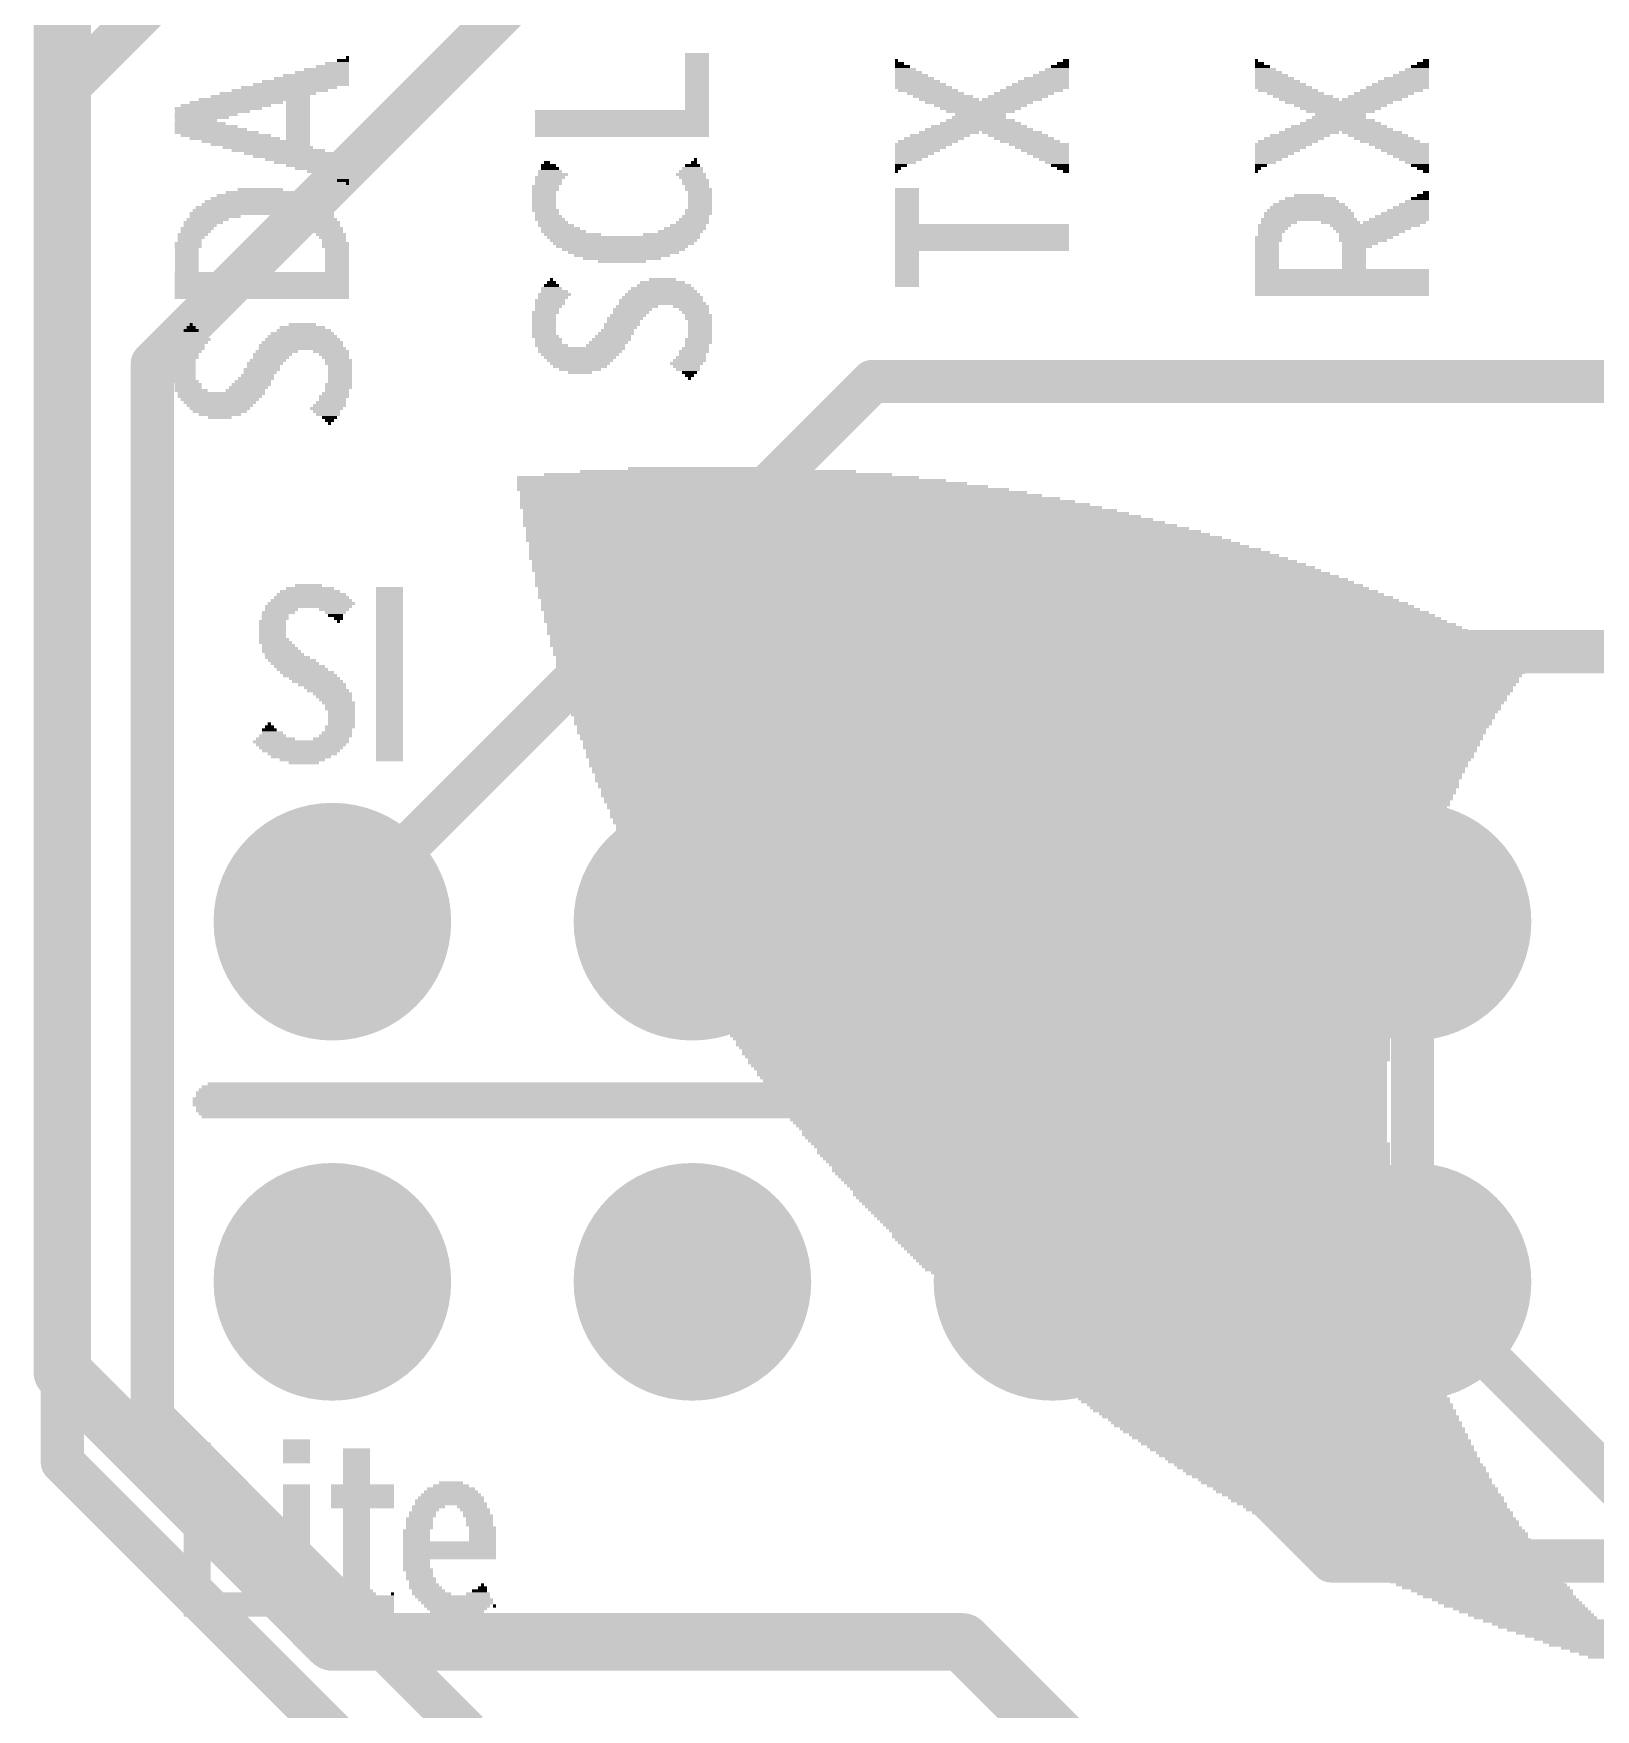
# Model space of a CAD drawing. Extents: x -7.8 to 70, y -5.3 to 37.7.
# Drawn here: x 0.43 to 11.45, y 8.41 to 20.23 of the extents above; entities that cross this region are included whole.
import ezdxf

# ---------------------------------------------------------------- set-up
doc = ezdxf.new("R2010")
doc.units = 0
for name, color, linetype in [('1', 12, 'CONTINUOUS'), ('16', 132, 'CONTINUOUS'), ('17', 110, 'CONTINUOUS'), ('21', 40, 'CONTINUOUS')]:
    doc.layers.add(name, color=color, linetype=linetype)

# ---------------------------------------------------------------- blocks, each defined once
blk = doc.blocks.new('ROUNDP')
at = {"const_width": 0.5}
blk.add_lwpolyline([(0, -0.25, 1), (0, 0.25, 1), (0, -0.25)], format="xyb", dxfattribs=at)
blk = doc.blocks.new('RECT')
blk.add_solid([(-0.5, -0.5), (0.5, -0.5), (-0.5, 0.5), (0.5, 0.5)])

msp = doc.modelspace()

# ---------------------------------------------------------------- linework, layer by layer
at = {"layer": '1', "const_width": 0.3048}
for points in [[(0.635, 19.812), (2.032, 21.209)], [(1.27, 17.907), (4.572, 21.209)], [(0.635, 10.16), (0.635, 19.812)], [(1.27, 10.4775), (1.27, 17.907)], [(2.54, 13.97), (6.35, 17.78)], [(6.35, 17.78), (19.05, 17.78)], [(7.62, 11.43), (7.62, 13.97)], [(7.62, 11.43), (9.5885, 9.4615)], [(3.4925, 8.255), (1.27, 10.4775)], [(3.175, 7.62), (0.635, 10.16)], [(9.5885, 9.4615), (39.9415, 9.4615)]]:
    msp.add_lwpolyline(points, dxfattribs=at)
at = {"layer": '1', "const_width": 0.1524}
for points in [[(0.7112, 19.812, 1), (0.5588, 19.812)], [(0.5811, 19.8659, 1), (0.6889, 19.7581)], [(1.3462, 17.907, 1), (1.1938, 17.907)], [(1.2161, 17.9609, 1), (1.3239, 17.8531)], [(6.35, 17.8562, 1), (6.35, 17.7038)], [(6.4039, 17.7261, 1), (6.2961, 17.8339)], [(2.4861, 14.0239, 1), (2.5939, 13.9161)], [(7.6962, 13.97, 1), (7.5438, 13.97)], [(7.6739, 11.4839, 1), (7.5661, 11.3761)], [(7.5438, 11.43, 1), (7.6962, 11.43)], [(1.3239, 10.5314, 1), (1.2161, 10.4236)], [(1.1938, 10.4775, 1), (1.3462, 10.4775)], [(0.6889, 10.2139, 1), (0.5811, 10.1061)], [(0.5588, 10.16, 1), (0.7112, 10.16)], [(9.5885, 9.5377, 1), (9.5885, 9.3853)], [(9.5346, 9.4076, 1), (9.6424, 9.5154)]]:
    msp.add_lwpolyline(points, format="xyb", dxfattribs=at)
at = {"layer": '16'}
for points, const_width in [([(0.635, 21.59), (0.635, 10.795)], 0.4064), ([(5.08, 13.97), (6.985, 15.875)], 0.3048), ([(6.985, 15.875), (22.86, 15.875)], 0.3048), ([(10.16, 13.97), (10.16, 11.43)], 0.3048), ([(10.16, 11.43), (13.0175, 8.5725)], 0.3048), ([(0.635, 10.795), (2.54, 8.89)], 0.4064), ([(2.54, 8.89), (6.985, 8.89)], 0.4064), ([(6.985, 8.89), (8.255, 7.62)], 0.4064)]:
    msp.add_lwpolyline(points, dxfattribs=dict(at, const_width=const_width))
for points, const_width in [([(6.985, 15.9512, 1), (6.985, 15.7988)], 0.1524), ([(7.0389, 15.8211, 1), (6.9311, 15.9289)], 0.1524), ([(5.0261, 14.0239, 1), (5.1339, 13.9161)], 0.1524), ([(10.2362, 13.97, 1), (10.0838, 13.97)], 0.1524), ([(10.2139, 11.4839, 1), (10.1061, 11.3761)], 0.1524), ([(10.0838, 11.43, 1), (10.2362, 11.43)], 0.1524), ([(0.7068, 10.8668, 1), (0.5632, 10.7232)], 0.2032), ([(0.5334, 10.795, 1), (0.7366, 10.795)], 0.2032), ([(2.54, 8.9916, 1), (2.54, 8.7884)], 0.2032), ([(2.4682, 8.8182, 1), (2.6118, 8.9618)], 0.2032), ([(7.0568, 8.9618, 1), (6.9132, 8.8182)], 0.2032), ([(6.985, 8.7884, 1), (6.985, 8.9916)], 0.2032)]:
    msp.add_lwpolyline(points, format="xyb", dxfattribs=dict(at, const_width=const_width))

# ---------------------------------------------------------------- block references
at = {"layer": '17', "xscale": 1.6764, "yscale": 1.6764, "rotation": 90}
for p in [(2.54, 13.97), (2.54, 13.97), (5.08, 13.97), (5.08, 13.97), (7.62, 13.97), (7.62, 13.97), (10.16, 13.97), (10.16, 13.97), (2.54, 11.43), (2.54, 11.43), (5.08, 11.43), (5.08, 11.43), (7.62, 11.43), (7.62, 11.43), (10.16, 11.43), (10.16, 11.43)]:
    msp.add_blockref('ROUNDP', p, dxfattribs=at)
at = {"layer": '21', "yscale": 0.0212}
for p, xscale in [((5.1115, 20.0864), 0.1693), ((2.4976, 19.9805), 0.3175), ((2.5399, 20.0017), 0.2328), ((2.5716, 20.0229), 0.1693), ((2.614, 20.044), 0.0847), ((2.6457, 20.0652), 0.0212), ((5.1115, 20.0652), 0.1693), ((5.1115, 20.044), 0.1693), ((5.1115, 20.0229), 0.1693), ((5.1115, 20.0017), 0.1693), ((5.1115, 19.9805), 0.1693), ((6.5402, 20.0229), 0.0635), ((6.5191, 20.044), 0.0212), ((6.5614, 20.0017), 0.1058), ((6.5826, 19.9805), 0.1482), ((7.6514, 19.9805), 0.1693), ((7.6726, 20.0017), 0.127), ((7.6938, 20.0229), 0.0847), ((7.7149, 20.044), 0.0423), ((9.0801, 20.0229), 0.0635), ((9.059, 20.044), 0.0212), ((9.1013, 20.0017), 0.1058), ((9.1225, 19.9805), 0.1482), ((10.1913, 19.9805), 0.1693), ((10.2125, 20.0017), 0.127), ((10.2337, 20.0229), 0.0847), ((10.2548, 20.044), 0.0423), ((2.233, 19.8535), 0.6773), ((2.3177, 19.8747), 0.6773), ((2.3494, 19.8959), 0.6138), ((2.3917, 19.917), 0.5291), ((2.4235, 19.9382), 0.4656), ((2.4658, 19.9594), 0.381), ((5.1115, 19.9594), 0.1693), ((5.1115, 19.9382), 0.1693), ((5.1115, 19.917), 0.1693), ((5.1115, 19.8959), 0.1693), ((5.1115, 19.8747), 0.1693), ((5.1115, 19.8535), 0.1693), ((6.6037, 19.9594), 0.1905), ((6.6672, 19.8959), 0.3175), ((6.6249, 19.9382), 0.2328), ((6.6461, 19.917), 0.2752), ((6.6884, 19.8747), 0.3598), ((6.7096, 19.8535), 0.4022), ((7.5139, 19.8535), 0.4445), ((7.535, 19.8747), 0.4021), ((7.5562, 19.8959), 0.3598), ((7.5774, 19.917), 0.3175), ((7.6091, 19.9382), 0.254), ((7.6303, 19.9594), 0.2117), ((9.1436, 19.9594), 0.1905), ((9.1648, 19.9382), 0.2328), ((9.186, 19.917), 0.2752), ((9.2071, 19.8959), 0.3175), ((9.2283, 19.8747), 0.3598), ((9.2495, 19.8535), 0.4022), ((10.0538, 19.8535), 0.4445), ((10.0749, 19.8747), 0.4022), ((10.0961, 19.8959), 0.3598), ((10.1173, 19.917), 0.3175), ((10.149, 19.9382), 0.254), ((10.1702, 19.9594), 0.2117), ((1.8626, 19.7477), 0.6561), ((1.9896, 19.7689), 0.7831), ((2.0319, 19.79), 0.6985), ((2.0848, 19.8112), 0.6773), ((2.1695, 19.8324), 0.6773), ((2.2965, 19.7477), 0.1693), ((5.1115, 19.8324), 0.1693), ((5.1115, 19.8112), 0.1693), ((5.1115, 19.79), 0.1693), ((5.1115, 19.7689), 0.1693), ((5.1115, 19.7477), 0.1693), ((6.7413, 19.8324), 0.4233), ((6.7942, 19.8112), 0.4022), ((6.8471, 19.79), 0.4233), ((6.8895, 19.7689), 0.4233), ((7.1011, 19.7477), 0.762), ((7.334, 19.7689), 0.4233), ((7.3763, 19.79), 0.4233), ((7.4186, 19.8112), 0.4233), ((7.4715, 19.8324), 0.4445), ((9.2812, 19.8324), 0.4233), ((9.3341, 19.8112), 0.4022), ((9.387, 19.79), 0.4233), ((9.4294, 19.7689), 0.4233), ((9.641, 19.7477), 0.762), ((9.8739, 19.7689), 0.4233), ((9.9162, 19.79), 0.4233), ((9.9585, 19.8112), 0.4233), ((10.0114, 19.8324), 0.4445), ((1.6509, 19.663), 0.4445), ((1.7356, 19.7054), 0.6138), ((1.6933, 19.6842), 0.5291), ((1.6192, 19.6419), 0.381), ((1.5769, 19.6207), 0.2963), ((1.7885, 19.7265), 0.635), ((2.2965, 19.7265), 0.1693), ((2.2965, 19.7054), 0.1693), ((2.2965, 19.6842), 0.1693), ((2.2965, 19.663), 0.1693), ((2.2965, 19.6419), 0.1693), ((2.2965, 19.6207), 0.1693), ((4.5824, 19.6842), 1.2276), ((4.5824, 19.663), 1.2276), ((4.5824, 19.6419), 1.2276), ((4.5824, 19.6207), 1.2276), ((5.1115, 19.7265), 0.1693), ((5.1115, 19.7054), 0.1693), ((7.1117, 19.7265), 0.6561), ((7.1117, 19.7054), 0.5715), ((7.1117, 19.6842), 0.4868), ((7.1117, 19.6207), 0.4868), ((7.1011, 19.6419), 0.381), ((7.1117, 19.663), 0.3598), ((9.6516, 19.7265), 0.6561), ((9.6516, 19.7054), 0.5715), ((9.6516, 19.6842), 0.4868), ((9.6516, 19.6207), 0.4868), ((9.641, 19.6419), 0.381), ((9.6516, 19.663), 0.3598), ((1.6509, 19.5784), 0.4445), ((1.6086, 19.5995), 0.3598), ((1.6827, 19.5572), 0.508), ((1.725, 19.536), 0.5926), ((1.7885, 19.5149), 0.635), ((1.852, 19.4937), 0.635), ((2.2965, 19.5995), 0.1693), ((2.2965, 19.5784), 0.1693), ((2.2965, 19.5572), 0.1693), ((2.2965, 19.536), 0.1693), ((2.2965, 19.5149), 0.1693), ((2.2965, 19.4937), 0.1693), ((4.5824, 19.5995), 1.2276), ((4.5824, 19.5784), 1.2276), ((4.5824, 19.5572), 1.2276), ((4.5824, 19.536), 1.2276), ((4.5824, 19.5149), 1.2276), ((6.7836, 19.4937), 0.4233), ((6.826, 19.5149), 0.4233), ((6.8895, 19.536), 0.4233), ((7.1011, 19.5572), 0.762), ((7.1011, 19.5784), 0.6773), ((7.1117, 19.5995), 0.5715), ((7.334, 19.536), 0.4233), ((7.3763, 19.5149), 0.4233), ((7.4186, 19.4937), 0.4233), ((9.3235, 19.4937), 0.4233), ((9.3659, 19.5149), 0.4233), ((9.4294, 19.536), 0.4233), ((9.641, 19.5572), 0.762), ((9.641, 19.5784), 0.6773), ((9.6516, 19.5995), 0.5715), ((9.8739, 19.536), 0.4233), ((9.9162, 19.5149), 0.4233), ((9.9585, 19.4937), 0.4233), ((2.0002, 19.4726), 0.762), ((2.0319, 19.4514), 0.6985), ((2.0848, 19.4302), 0.635), ((2.1589, 19.4091), 0.6561), ((2.2436, 19.3879), 0.6561), ((6.6672, 19.4091), 0.3175), ((6.7096, 19.4514), 0.4022), ((6.6884, 19.4302), 0.3598), ((6.6461, 19.3879), 0.2752), ((6.7413, 19.4726), 0.4233), ((7.461, 19.4726), 0.4233), ((7.5244, 19.4514), 0.4233), ((7.5456, 19.4302), 0.381), ((7.5668, 19.4091), 0.3387), ((7.5879, 19.3879), 0.2963), ((9.2495, 19.4514), 0.4022), ((9.2283, 19.4302), 0.3598), ((9.2071, 19.4091), 0.3175), ((9.186, 19.3879), 0.2752), ((9.2812, 19.4726), 0.4233), ((10.0008, 19.4726), 0.4233), ((10.0643, 19.4514), 0.4233), ((10.0855, 19.4302), 0.381), ((10.1067, 19.4091), 0.3387), ((10.1278, 19.3879), 0.2963), ((2.3071, 19.3667), 0.6561), ((2.36, 19.3456), 0.5926), ((2.3917, 19.3244), 0.5291), ((2.4341, 19.3032), 0.4445), ((2.4658, 19.2821), 0.381), ((2.5082, 19.2609), 0.2963), ((4.0744, 19.2609), 0.1693), ((4.0638, 19.3032), 0.1058), ((4.0744, 19.2821), 0.127), ((4.0533, 19.3244), 0.0423), ((5.0692, 19.2609), 0.1693), ((5.0798, 19.2821), 0.1482), ((5.0798, 19.3032), 0.1058), ((5.0904, 19.3244), 0.0423), ((5.101, 19.3456), 0.0212), ((6.6037, 19.3456), 0.1905), ((6.5508, 19.3032), 0.0847), ((6.6249, 19.3667), 0.2328), ((6.5826, 19.3244), 0.1482), ((6.5191, 19.2609), 0.0212), ((6.5297, 19.2821), 0.0423), ((7.6091, 19.3667), 0.254), ((7.6303, 19.3456), 0.2117), ((7.6514, 19.3244), 0.1693), ((7.6726, 19.3032), 0.127), ((7.6938, 19.2821), 0.0847), ((7.7149, 19.2609), 0.0423), ((9.1436, 19.3456), 0.1905), ((9.0907, 19.3032), 0.0847), ((9.1648, 19.3667), 0.2328), ((9.1225, 19.3244), 0.1482), ((9.0696, 19.2821), 0.0423), ((9.059, 19.2609), 0.0212), ((10.149, 19.3667), 0.254), ((10.1702, 19.3456), 0.2117), ((10.1913, 19.3244), 0.1693), ((10.2125, 19.3032), 0.127), ((10.2337, 19.2821), 0.0847), ((10.2548, 19.2609), 0.0423), ((2.5399, 19.2397), 0.2328), ((2.5822, 19.2186), 0.1482), ((2.614, 19.1974), 0.0847), ((2.6457, 19.1762), 0.0212), ((4.0427, 19.1551), 0.1905), ((4.0744, 19.2186), 0.2117), ((4.0638, 19.1974), 0.1905), ((4.0638, 19.1762), 0.1905), ((4.0956, 19.2397), 0.2117), ((5.0692, 19.2397), 0.2117), ((5.0798, 19.2186), 0.1905), ((5.101, 19.1974), 0.1905), ((5.101, 19.1762), 0.1905), ((5.1115, 19.1551), 0.1693), ((2.0425, 19.0281), 0.8466), ((2.0425, 19.0492), 0.8043), ((2.0425, 19.0704), 0.7196), ((2.0425, 19.0916), 0.635), ((2.0425, 19.1127), 0.508), ((2.0319, 19.1339), 0.3175), ((4.0427, 19.1339), 0.1905), ((4.0321, 19.1127), 0.1693), ((4.0321, 19.0916), 0.1693), ((4.0321, 19.0704), 0.1693), ((4.0321, 19.0492), 0.1693), ((4.0321, 19.0281), 0.1693), ((5.1221, 19.1339), 0.1905), ((5.1327, 19.1127), 0.1693), ((5.1327, 19.0916), 0.1693), ((5.1327, 19.0704), 0.1693), ((5.1327, 19.0492), 0.1693), ((5.1327, 19.0281), 0.1693), ((6.5932, 19.1339), 0.1693), ((6.5932, 19.1127), 0.1693), ((6.5932, 19.0916), 0.1693), ((6.5932, 19.0704), 0.1693), ((6.5932, 19.0492), 0.1693), ((6.5932, 19.0281), 0.1693), ((9.4294, 19.0281), 0.508), ((9.4294, 19.0492), 0.4233), ((9.44, 19.0704), 0.3598), ((9.4294, 19.0916), 0.2117), ((10.1702, 19.0281), 0.2117), ((10.1913, 19.0492), 0.1693), ((10.2125, 19.0704), 0.127), ((10.2337, 19.0916), 0.0847), ((10.2548, 19.1127), 0.0423), ((1.6615, 18.9222), 0.2963), ((2.0425, 18.9646), 1.016), ((1.7144, 18.9434), 0.3598), ((2.0425, 18.9857), 0.9736), ((2.0425, 19.0069), 0.9313), ((2.3706, 18.9434), 0.3598), ((2.4235, 18.9222), 0.2963), ((4.0321, 19.0069), 0.1693), ((4.0427, 18.9857), 0.1905), ((4.0638, 18.9434), 0.1905), ((4.0744, 18.9222), 0.2117), ((4.0533, 18.9646), 0.1693), ((5.0904, 18.9222), 0.2117), ((5.101, 18.9434), 0.1905), ((5.1221, 18.9857), 0.1905), ((5.1221, 18.9646), 0.1905), ((5.1327, 19.0069), 0.1693), ((6.5932, 19.0069), 0.1693), ((6.5932, 18.9857), 0.1693), ((6.5932, 18.9646), 0.1693), ((6.5932, 18.9434), 0.1693), ((6.5932, 18.9222), 0.1693), ((9.4294, 18.9222), 0.6773), ((9.4294, 18.9646), 0.635), ((9.4294, 18.9434), 0.635), ((9.4294, 18.9857), 0.5926), ((9.4294, 19.0069), 0.5503), ((10.0643, 18.9222), 0.4233), ((10.0855, 18.9434), 0.381), ((10.1067, 18.9646), 0.3387), ((10.1278, 18.9857), 0.2963), ((10.149, 19.0069), 0.254), ((1.5451, 18.7952), 0.1905), ((1.5557, 18.8164), 0.2117), ((1.5874, 18.8587), 0.2328), ((1.5769, 18.8376), 0.2117), ((1.6298, 18.9011), 0.2752), ((1.6086, 18.8799), 0.2328), ((2.4552, 18.9011), 0.2752), ((2.4764, 18.8799), 0.2328), ((2.4976, 18.8587), 0.2328), ((2.5082, 18.8376), 0.2117), ((2.5293, 18.8164), 0.2117), ((2.5399, 18.7952), 0.1905), ((4.0956, 18.9011), 0.2117), ((4.1168, 18.8799), 0.254), ((4.1485, 18.8587), 0.2752), ((4.1697, 18.8376), 0.3175), ((4.2332, 18.8164), 0.4022), ((4.593, 18.7952), 1.0795), ((4.9316, 18.8164), 0.4022), ((4.9951, 18.8376), 0.3175), ((5.0269, 18.8587), 0.2963), ((5.048, 18.8799), 0.254), ((5.0798, 18.9011), 0.2328), ((7.1223, 18.8799), 1.2276), ((7.1223, 18.8587), 1.2276), ((7.1223, 18.8376), 1.2276), ((7.1223, 18.8164), 1.2276), ((7.1223, 18.7952), 1.2276), ((6.5932, 18.9011), 0.1693), ((9.1436, 18.7952), 0.1905), ((9.1754, 18.8587), 0.2117), ((9.1648, 18.8376), 0.1905), ((9.1542, 18.8164), 0.1693), ((9.186, 18.8799), 0.2328), ((9.2177, 18.9011), 0.254), ((9.6516, 18.9011), 0.2752), ((9.895, 18.8799), 0.635), ((9.8739, 18.8587), 0.5503), ((9.8633, 18.8376), 0.4868), ((9.8527, 18.8164), 0.4233), ((9.8315, 18.7952), 0.381), ((10.0326, 18.9011), 0.4445), ((1.5239, 18.7529), 0.1905), ((1.5239, 18.7318), 0.1905), ((1.5134, 18.7106), 0.1693), ((1.5134, 18.6894), 0.1693), ((1.5134, 18.6683), 0.1693), ((1.5345, 18.7741), 0.1693), ((2.5505, 18.7741), 0.1693), ((2.5611, 18.7529), 0.1905), ((2.5611, 18.7318), 0.1905), ((2.5716, 18.7106), 0.1693), ((2.5716, 18.6894), 0.1693), ((2.5716, 18.6683), 0.1693), ((4.593, 18.7741), 1.0371), ((4.593, 18.7529), 0.9948), ((4.5824, 18.7318), 0.9313), ((4.593, 18.7106), 0.8678), ((4.593, 18.6894), 0.7831), ((4.5824, 18.6683), 0.6773), ((7.1223, 18.7741), 1.2276), ((7.1223, 18.7529), 1.2276), ((7.1223, 18.7318), 1.2276), ((7.1223, 18.7106), 1.2276), ((6.5932, 18.6894), 0.1693), ((6.5932, 18.6683), 0.1693), ((9.1436, 18.7741), 0.1905), ((9.1331, 18.7529), 0.1693), ((9.1331, 18.7318), 0.1693), ((9.1331, 18.7106), 0.1693), ((9.1331, 18.6894), 0.1693), ((9.1331, 18.6683), 0.1693), ((9.8104, 18.7741), 0.3387), ((9.7892, 18.7529), 0.254), ((9.768, 18.7318), 0.2117), ((9.7469, 18.7106), 0.1693), ((9.7469, 18.6894), 0.1693), ((9.7469, 18.6683), 0.1693), ((1.5134, 18.6471), 0.1693), ((1.5134, 18.6259), 0.1693), ((1.5134, 18.6048), 0.1693), ((1.5134, 18.5836), 0.1693), ((1.5134, 18.5624), 0.1693), ((2.5716, 18.6471), 0.1693), ((2.5716, 18.6259), 0.1693), ((2.5716, 18.6048), 0.1693), ((2.5716, 18.5836), 0.1693), ((2.5716, 18.5624), 0.1693), ((4.5824, 18.6471), 0.5503), ((4.5824, 18.6259), 0.3387), ((6.5932, 18.6471), 0.1693), ((6.5932, 18.6259), 0.1693), ((6.5932, 18.6048), 0.1693), ((6.5932, 18.5836), 0.1693), ((6.5932, 18.5624), 0.1693), ((9.6622, 18.5624), 1.2276), ((9.1331, 18.6471), 0.1693), ((9.1331, 18.6259), 0.1693), ((9.1331, 18.6048), 0.1693), ((9.1331, 18.5836), 0.1693), ((9.7469, 18.6471), 0.1693), ((9.7469, 18.6259), 0.1693), ((9.7469, 18.6048), 0.1693), ((9.7469, 18.5836), 0.1693), ((2.0425, 18.5413), 1.2276), ((2.0425, 18.5201), 1.2276), ((2.0425, 18.4989), 1.2276), ((2.0425, 18.4778), 1.2276), ((2.0425, 18.4566), 1.2276), ((2.0425, 18.4354), 1.2276), ((4.085, 18.4354), 0.1482), ((4.085, 18.4566), 0.1058), ((4.085, 18.4778), 0.0635), ((4.085, 18.4989), 0.0212), ((4.8681, 18.4354), 0.4445), ((4.8787, 18.4566), 0.381), ((4.8681, 18.4778), 0.3175), ((4.8681, 18.4989), 0.1905), ((6.5932, 18.5413), 0.1693), ((6.5932, 18.5201), 0.1693), ((6.5932, 18.4989), 0.1693), ((6.5932, 18.4778), 0.1693), ((6.5932, 18.4566), 0.1693), ((9.6622, 18.5413), 1.2276), ((9.6622, 18.5201), 1.2276), ((9.6622, 18.4989), 1.2276), ((9.6622, 18.4778), 1.2276), ((9.6622, 18.4566), 1.2276), ((9.6622, 18.4354), 1.2276), ((2.0425, 18.4143), 1.2276), ((2.0425, 18.3931), 1.2276), ((2.0425, 18.3719), 1.2276), ((4.0744, 18.3508), 0.2117), ((4.0744, 18.3296), 0.2117), ((4.0956, 18.3719), 0.2117), ((4.1062, 18.3931), 0.2328), ((4.1062, 18.4143), 0.1905), ((4.8681, 18.3296), 0.6138), ((4.8576, 18.3508), 0.5926), ((4.8681, 18.3719), 0.5715), ((4.8681, 18.3931), 0.5291), ((4.8681, 18.4143), 0.4868), ((9.6622, 18.4143), 1.2276), ((9.6622, 18.3931), 1.2276), ((4.0427, 18.2661), 0.1905), ((4.0321, 18.2449), 0.1693), ((4.0321, 18.2238), 0.1693), ((4.0321, 18.2026), 0.1693), ((4.0638, 18.3084), 0.1905), ((4.0533, 18.2873), 0.1693), ((4.6036, 18.2238), 0.254), ((4.593, 18.2026), 0.2328), ((4.6247, 18.2449), 0.254), ((4.6565, 18.2873), 0.2752), ((4.6459, 18.2661), 0.254), ((4.6882, 18.3084), 0.2963), ((5.0692, 18.3084), 0.254), ((5.0904, 18.2873), 0.2117), ((5.101, 18.2661), 0.1905), ((5.1221, 18.2449), 0.1905), ((5.1221, 18.2238), 0.1905), ((5.1327, 18.2026), 0.1693), ((1.5663, 18.0756), 0.2328), ((1.5451, 18.1179), 0.1482), ((1.5663, 18.0968), 0.1905), ((1.5451, 18.1391), 0.1058), ((1.5451, 18.1603), 0.0635), ((1.5451, 18.1814), 0.0212), ((2.3282, 18.0756), 0.5291), ((2.3282, 18.0968), 0.4868), ((2.3282, 18.1179), 0.4445), ((2.3388, 18.1391), 0.381), ((2.3282, 18.1603), 0.3175), ((2.3282, 18.1814), 0.1905), ((4.0321, 18.1814), 0.1693), ((4.0321, 18.1603), 0.1693), ((4.0321, 18.1391), 0.1693), ((4.0321, 18.1179), 0.1693), ((4.0427, 18.0968), 0.1905), ((4.0638, 18.0756), 0.1905), ((4.5083, 18.0756), 0.2752), ((4.5189, 18.0968), 0.254), ((4.5401, 18.1179), 0.254), ((4.5507, 18.1391), 0.2328), ((4.5824, 18.1814), 0.254), ((4.5718, 18.1603), 0.2328), ((5.1221, 18.0756), 0.1905), ((5.1327, 18.1814), 0.1693), ((5.1327, 18.1603), 0.1693), ((5.1327, 18.1391), 0.1693), ((5.1327, 18.1179), 0.1693), ((5.1327, 18.0968), 0.1693), ((1.5345, 18.0333), 0.2117), ((1.5345, 18.0121), 0.2117), ((1.5239, 17.9909), 0.1905), ((1.5134, 17.9698), 0.1693), ((1.5557, 18.0544), 0.2117), ((2.1166, 17.9698), 0.2752), ((2.1483, 17.9909), 0.2963), ((2.3282, 18.0121), 0.6138), ((2.3177, 18.0333), 0.5926), ((2.3282, 18.0544), 0.5715), ((2.5293, 17.9909), 0.254), ((2.5505, 17.9698), 0.2117), ((4.0638, 18.0544), 0.1905), ((4.085, 18.0333), 0.2328), ((4.2967, 18.0121), 0.6138), ((4.2861, 17.9909), 0.5926), ((4.2861, 17.9698), 0.5503), ((4.466, 18.0333), 0.2752), ((4.4872, 18.0544), 0.2752), ((5.0904, 17.9909), 0.2117), ((5.0798, 17.9698), 0.1905), ((5.101, 18.0121), 0.1905), ((5.1221, 18.0544), 0.1905), ((5.1115, 18.0333), 0.1693), ((1.5028, 17.9486), 0.1905), ((1.4922, 17.9274), 0.1693), ((1.4922, 17.9063), 0.1693), ((1.4922, 17.8851), 0.1693), ((1.4922, 17.8639), 0.1693), ((1.4922, 17.8428), 0.1693), ((2.0425, 17.8639), 0.254), ((2.0319, 17.8428), 0.2328), ((2.0637, 17.9063), 0.254), ((2.0531, 17.8851), 0.2328), ((2.0848, 17.9274), 0.254), ((2.106, 17.9486), 0.254), ((2.5611, 17.9486), 0.1905), ((2.5822, 17.9274), 0.1905), ((2.5822, 17.9063), 0.1905), ((2.5928, 17.8851), 0.1693), ((2.5928, 17.8639), 0.1693), ((2.5928, 17.8428), 0.1693), ((4.2861, 17.9486), 0.508), ((4.2861, 17.9274), 0.4656), ((4.2861, 17.9063), 0.4233), ((4.2861, 17.8851), 0.381), ((4.2861, 17.8639), 0.2963), ((4.2861, 17.8428), 0.1693), ((5.0375, 17.9063), 0.2328), ((5.0586, 17.9274), 0.2328), ((5.0375, 17.8851), 0.1905), ((5.0692, 17.9486), 0.2117), ((5.048, 17.8639), 0.1693), ((5.0586, 17.8428), 0.1058), ((1.5028, 17.7793), 0.1905), ((1.4922, 17.8216), 0.1693), ((1.4922, 17.8005), 0.1693), ((1.5239, 17.7581), 0.1905), ((1.5239, 17.737), 0.1905), ((1.9473, 17.737), 0.2752), ((1.9684, 17.7581), 0.2752), ((1.979, 17.7793), 0.254), ((2.0002, 17.8005), 0.254), ((2.0108, 17.8216), 0.2328), ((2.5822, 17.7581), 0.1905), ((2.5822, 17.737), 0.1905), ((2.5928, 17.8216), 0.1693), ((2.5928, 17.8005), 0.1693), ((2.5928, 17.7793), 0.1693), ((5.0586, 17.8216), 0.0635), ((5.0586, 17.8005), 0.0212), ((1.5451, 17.7158), 0.2328), ((1.7568, 17.6946), 0.6138), ((1.7462, 17.6735), 0.5926), ((1.7462, 17.6523), 0.5503), ((1.7462, 17.6311), 0.508), ((1.7462, 17.61), 0.4657), ((1.9261, 17.7158), 0.2752), ((2.5187, 17.61), 0.2328), ((2.5293, 17.6311), 0.2117), ((2.5399, 17.6523), 0.1905), ((2.5505, 17.6735), 0.2117), ((2.5611, 17.6946), 0.1905), ((2.5716, 17.7158), 0.1693), ((1.7462, 17.5888), 0.4233), ((1.7462, 17.5676), 0.381), ((1.7462, 17.5465), 0.2963), ((1.7462, 17.5253), 0.1693), ((2.4976, 17.5888), 0.2328), ((2.4976, 17.5676), 0.1905), ((2.5082, 17.5465), 0.1693), ((2.5187, 17.5253), 0.1058), ((2.5187, 17.5041), 0.0635), ((2.5187, 17.483), 0.0212), ((5.2597, 17.1443), 1.9473), ((5.2597, 17.1655), 1.2699), ((5.2597, 17.102), 2.8362), ((5.429, 17.0597), 3.1749), ((5.5031, 17.0385), 3.323), ((5.5772, 17.0173), 3.4712), ((5.355, 17.0808), 3.0267), ((5.2597, 17.1231), 2.4552), ((5.7677, 16.9538), 3.8099), ((5.8206, 16.9327), 3.9157), ((5.6513, 16.9962), 3.577), ((5.7042, 16.975), 3.6829), ((5.8735, 16.9115), 4.0215), ((5.9158, 16.8903), 4.1062), ((5.9793, 16.8692), 4.1908), ((6.064, 16.8268), 4.3602), ((6.1063, 16.8057), 4.4448), ((6.0217, 16.848), 4.2755), ((6.1487, 16.7845), 4.5295), ((6.191, 16.7633), 4.6142), ((6.3603, 16.6787), 4.9105), ((6.2439, 16.7422), 4.6776), ((6.2862, 16.721), 4.7623), ((6.318, 16.6998), 4.8258), ((6.3921, 16.6575), 4.974), ((6.5085, 16.594), 5.1645), ((6.5402, 16.5728), 5.228), ((6.4344, 16.6363), 5.0163), ((6.4662, 16.6152), 5.0798), ((6.572, 16.5517), 5.2915), ((6.6037, 16.5305), 5.355), ((6.6461, 16.5093), 5.3973), ((6.6778, 16.4882), 5.4608), ((6.7096, 16.467), 5.5243), ((6.7307, 16.4458), 5.5666), ((6.7731, 16.4247), 5.6089), ((2.3812, 16.3188), 0.3387), ((2.3706, 16.34), 0.1905), ((2.9421, 16.3188), 0.1905), ((6.8048, 16.4035), 5.6724), ((6.8366, 16.3823), 5.7359), ((6.8577, 16.3612), 5.7783), ((6.8895, 16.34), 5.8418), ((6.9212, 16.3188), 5.8629), ((2.3706, 16.1919), 0.6138), ((2.3917, 16.213), 0.6138), ((2.3917, 16.2342), 0.5715), ((2.3917, 16.2553), 0.5291), ((2.3917, 16.2765), 0.4868), ((2.3812, 16.2977), 0.4233), ((2.9421, 16.2977), 0.1905), ((2.9421, 16.2765), 0.1905), ((2.9421, 16.2553), 0.1905), ((2.9421, 16.2342), 0.1905), ((2.9421, 16.213), 0.1905), ((2.9421, 16.1919), 0.1905), ((6.9741, 16.2765), 5.9688), ((7.0059, 16.2553), 6.0323), ((6.953, 16.2977), 5.9264), ((7.0376, 16.2342), 6.0534), ((7.0694, 16.213), 6.1169), ((7.0906, 16.1919), 6.1593), ((2.1166, 16.086), 0.1905), ((2.1166, 16.0649), 0.1905), ((2.1589, 16.1495), 0.2328), ((2.1377, 16.1284), 0.1905), ((2.1377, 16.1072), 0.1905), ((2.1801, 16.1707), 0.2328), ((2.5505, 16.1707), 0.2117), ((2.5611, 16.1495), 0.1482), ((2.5611, 16.1284), 0.1058), ((2.5822, 16.1072), 0.0635), ((2.5822, 16.086), 0.0212), ((2.9421, 16.1707), 0.1905), ((2.9421, 16.1495), 0.1905), ((2.9421, 16.1284), 0.1905), ((2.9421, 16.1072), 0.1905), ((2.9421, 16.086), 0.1905), ((2.9421, 16.0649), 0.1905), ((7.1117, 16.1707), 6.2016), ((7.154, 16.1495), 6.2439), ((7.2175, 16.086), 6.3709), ((7.1752, 16.1284), 6.2862), ((7.1964, 16.1072), 6.3286), ((7.2599, 16.0649), 6.4132), ((2.1166, 16.0437), 0.1905), ((2.1166, 16.0225), 0.1905), ((2.1166, 16.0014), 0.1905), ((2.1166, 15.9802), 0.1905), ((2.1272, 15.959), 0.2117), ((2.9421, 16.0437), 0.1905), ((2.9421, 16.0225), 0.1905), ((2.9421, 16.0014), 0.1905), ((2.9421, 15.9802), 0.1905), ((2.9421, 15.959), 0.1905), ((7.281, 16.0437), 6.4556), ((7.3022, 16.0225), 6.4979), ((7.3234, 16.0014), 6.5402), ((7.3551, 15.9802), 6.5614), ((7.3763, 15.959), 6.6037), ((2.1378, 15.9379), 0.2328), ((2.1589, 15.9167), 0.2328), ((2.1695, 15.8955), 0.254), ((2.1801, 15.8744), 0.2752), ((2.2012, 15.8532), 0.2752), ((2.2224, 15.832), 0.3175), ((2.9421, 15.9379), 0.1905), ((2.9421, 15.9167), 0.1905), ((2.9421, 15.8955), 0.1905), ((2.9421, 15.8744), 0.1905), ((2.9421, 15.8532), 0.1905), ((2.9421, 15.832), 0.1905), ((7.4186, 15.9167), 6.6884), ((7.3975, 15.9379), 6.6461), ((7.4715, 15.8744), 6.7519), ((7.4504, 15.8955), 6.7096), ((7.4927, 15.8532), 6.7942), ((7.5245, 15.832), 6.8154), ((2.2542, 15.8109), 0.3387), ((2.2753, 15.7897), 0.3387), ((2.3071, 15.7685), 0.3598), ((2.3282, 15.7474), 0.3598), ((2.36, 15.7262), 0.381), ((2.9421, 15.8109), 0.1905), ((2.9421, 15.7897), 0.1905), ((2.9421, 15.7685), 0.1905), ((2.9421, 15.7474), 0.1905), ((2.9421, 15.7262), 0.1905), ((7.5456, 15.8109), 6.8577), ((7.5562, 15.7897), 6.8789), ((7.5456, 15.7685), 6.8577), ((7.5456, 15.7474), 6.8154), ((7.5456, 15.7262), 6.8154), ((2.3812, 15.705), 0.381), ((2.4129, 15.6839), 0.3598), ((2.4341, 15.6627), 0.3598), ((2.4658, 15.6415), 0.3387), ((2.487, 15.6204), 0.2963), ((2.5082, 15.5992), 0.2963), ((2.9421, 15.705), 0.1905), ((2.9421, 15.6839), 0.1905), ((2.9421, 15.6627), 0.1905), ((2.9421, 15.6415), 0.1905), ((2.9421, 15.6204), 0.1905), ((2.9421, 15.5992), 0.1905), ((7.535, 15.705), 6.7942), ((7.535, 15.6839), 6.7519), ((7.535, 15.6627), 6.7519), ((7.5244, 15.6415), 6.7307), ((7.5139, 15.6204), 6.7096), ((7.5245, 15.5992), 6.6884), ((2.5399, 15.578), 0.2752), ((2.5505, 15.5569), 0.254), ((2.5611, 15.5357), 0.2328), ((2.5822, 15.5145), 0.2328), ((2.5928, 15.4934), 0.2117), ((2.9421, 15.578), 0.1905), ((2.9421, 15.5569), 0.1905), ((2.9421, 15.5357), 0.1905), ((2.9421, 15.5145), 0.1905), ((2.9421, 15.4934), 0.1905), ((7.5139, 15.578), 6.6672), ((7.5033, 15.5569), 6.6461), ((7.5139, 15.5357), 6.6249), ((7.4927, 15.4934), 6.5826), ((7.5033, 15.5145), 6.6037), ((2.0954, 15.3664), 0.0212), ((2.5928, 15.4722), 0.2117), ((2.6034, 15.451), 0.1905), ((2.6034, 15.4299), 0.1905), ((2.6034, 15.4087), 0.1905), ((2.6034, 15.3876), 0.1905), ((2.6034, 15.3664), 0.1905), ((2.9421, 15.4722), 0.1905), ((2.9421, 15.451), 0.1905), ((2.9421, 15.4299), 0.1905), ((2.9421, 15.4087), 0.1905), ((2.9421, 15.3876), 0.1905), ((2.9421, 15.3664), 0.1905), ((7.5033, 15.4722), 6.5614), ((7.4927, 15.451), 6.5402), ((7.4821, 15.4299), 6.5191), ((7.4927, 15.4087), 6.4979), ((7.4821, 15.3876), 6.4767), ((7.4821, 15.3664), 6.4767), ((2.3177, 15.2394), 0.6773), ((2.1378, 15.2606), 0.2752), ((2.1166, 15.2817), 0.1905), ((2.0954, 15.3241), 0.1058), ((2.1166, 15.3029), 0.1482), ((2.0954, 15.3452), 0.0635), ((2.5293, 15.2606), 0.254), ((2.5611, 15.2817), 0.2328), ((2.5716, 15.3029), 0.2117), ((2.5822, 15.3241), 0.1905), ((2.5928, 15.3452), 0.2117), ((2.9421, 15.3452), 0.1905), ((2.9421, 15.3241), 0.1905), ((2.9421, 15.3029), 0.1905), ((2.9421, 15.2817), 0.1905), ((2.9421, 15.2606), 0.1905), ((2.9421, 15.2394), 0.1905), ((7.4821, 15.3452), 6.4344), ((7.4715, 15.3241), 6.4132), ((7.4715, 15.3029), 6.4132), ((7.4715, 15.2817), 6.3709), ((7.4715, 15.2606), 6.3709), ((7.4715, 15.2394), 6.3286), ((2.3177, 15.2182), 0.635), ((2.3177, 15.1971), 0.5926), ((2.3177, 15.1759), 0.5503), ((2.3282, 15.1547), 0.4868), ((2.3177, 15.1336), 0.4233), ((2.9421, 15.2182), 0.1905), ((2.9421, 15.1971), 0.1905), ((2.9421, 15.1759), 0.1905), ((2.9421, 15.1547), 0.1905), ((2.9421, 15.1336), 0.1905), ((7.4715, 15.2182), 6.3286), ((7.461, 15.1971), 6.3074), ((7.4715, 15.1759), 6.2862), ((7.461, 15.1547), 6.2651), ((7.461, 15.1336), 6.2651), ((2.3282, 15.1124), 0.3175), ((2.3388, 15.0912), 0.2117), ((2.9421, 15.1124), 0.1905), ((7.461, 15.1124), 6.2228), ((7.4504, 15.0912), 6.2016), ((7.4504, 15.0701), 6.2016), ((7.4504, 15.0489), 6.1593), ((7.4504, 15.0277), 6.1593), ((7.4504, 15.0066), 6.1169), ((7.4504, 14.9854), 6.1169), ((7.4398, 14.9642), 6.0958), ((7.4504, 14.9431), 6.0746), ((7.4504, 14.9219), 6.0746), ((7.4504, 14.9007), 6.0323), ((7.4504, 14.8796), 6.0323), ((7.4398, 14.8584), 6.0111), ((7.4398, 14.8161), 5.9688), ((7.4504, 14.8372), 5.9899), ((7.4504, 14.7949), 5.9476), ((7.4398, 14.7737), 5.9264), ((7.4504, 14.7526), 5.9053), ((7.4504, 14.7314), 5.9053), ((7.4398, 14.7102), 5.8841), ((7.4398, 14.6679), 5.8418), ((7.4504, 14.6891), 5.8629), ((7.4504, 14.6467), 5.8206), ((7.4398, 14.6256), 5.7994), ((7.4398, 14.5621), 5.7571), ((7.4504, 14.6044), 5.7783), ((7.4504, 14.5833), 5.7783), ((7.4504, 14.5409), 5.7359), ((7.4504, 14.5198), 5.7359), ((7.4504, 14.4986), 5.6936), ((7.4504, 14.4774), 5.6936), ((7.4504, 14.4563), 5.6513), ((7.4504, 14.4351), 5.6513), ((7.461, 14.4139), 5.6301), ((7.4504, 14.3928), 5.6089), ((7.461, 14.3716), 5.5878), ((7.461, 14.3504), 5.5878), ((7.461, 14.3293), 5.5454), ((7.461, 14.3081), 5.5454), ((7.4715, 14.2869), 5.5243), ((7.461, 14.2658), 5.5031), ((7.4715, 14.2446), 5.4819), ((7.4715, 14.2234), 5.4819), ((7.4715, 14.2023), 5.4396), ((7.4715, 14.1811), 5.4396), ((7.4821, 14.1599), 5.4184), ((7.4821, 14.1388), 5.4184), ((7.4821, 14.1176), 5.3761), ((7.4821, 14.0964), 5.3761), ((7.4927, 14.0753), 5.355), ((7.4821, 14.0541), 5.3338), ((7.4927, 14.0329), 5.3126), ((7.4927, 14.0118), 5.3126), ((7.5033, 13.9906), 5.2915), ((7.4927, 13.9694), 5.2703), ((7.5033, 13.9483), 5.2491), ((7.5033, 13.9271), 5.2491), ((7.5139, 13.9059), 5.228), ((7.5033, 13.8848), 5.2068), ((7.5139, 13.8636), 5.1856), ((7.5245, 13.8424), 5.1645), ((7.5245, 13.8213), 5.1645), ((7.535, 13.8001), 5.1433), ((7.5245, 13.7789), 5.1221), ((7.535, 13.7578), 5.101), ((7.535, 13.7366), 5.101), ((7.5456, 13.7155), 5.0798), ((7.5562, 13.6943), 5.0586), ((7.5456, 13.6731), 5.0375), ((7.5562, 13.652), 5.0163), ((7.5562, 13.6308), 5.0163), ((7.5668, 13.6096), 4.9951), ((7.5774, 13.5885), 4.974), ((7.5668, 13.5673), 4.9528), ((7.5774, 13.5461), 4.9316), ((7.5774, 13.525), 4.9316), ((7.5879, 13.5038), 4.9105), ((7.5985, 13.4826), 4.8893), ((7.5985, 13.4615), 4.8893), ((7.6091, 13.4403), 4.8681), ((7.5985, 13.4191), 4.847), ((7.6091, 13.398), 4.8258), ((7.6197, 13.3768), 4.8046), ((7.6197, 13.3556), 4.8046), ((7.6303, 13.3345), 4.7835), ((7.6409, 13.3133), 4.7623), ((7.6409, 13.2921), 4.7623), ((7.6514, 13.271), 4.7411), ((7.6514, 13.2498), 4.6988), ((7.6514, 13.2286), 4.6988), ((7.662, 13.2075), 4.6776), ((7.6726, 13.1863), 4.6565), ((7.6726, 13.1651), 4.6565), ((7.6832, 13.144), 4.6353), ((7.6938, 13.1228), 4.6142), ((7.6938, 13.1016), 4.6142), ((7.7044, 13.0805), 4.593), ((7.7149, 13.0593), 4.5718), ((7.7149, 13.0381), 4.5718), ((7.7255, 13.017), 4.5507), ((7.7361, 12.9958), 4.5295), ((7.7255, 12.9746), 4.5083), ((7.7361, 12.9535), 4.4872), ((7.7467, 12.9323), 4.466), ((7.7573, 12.9112), 4.4448), ((7.7573, 12.89), 4.4448), ((5.7783, 12.763), 8.4028), ((5.7889, 12.7842), 8.3817), ((5.7994, 12.8053), 8.3605), ((5.8206, 12.8265), 8.3182), ((7.7679, 12.8688), 4.4237), ((7.7784, 12.8476), 4.4025), ((5.7677, 12.7207), 8.424), ((5.7677, 12.6995), 8.424), ((5.7677, 12.6783), 8.424), ((5.7783, 12.7418), 8.4028), ((5.7783, 12.6572), 8.4028), ((5.7783, 12.636), 8.4028), ((5.7889, 12.6148), 8.3817), ((5.7994, 12.5937), 8.3605), ((7.8737, 12.5725), 4.212), ((7.8843, 12.5513), 4.1908), ((7.8949, 12.5302), 4.1697), ((7.9054, 12.509), 4.1485), ((7.916, 12.4878), 4.1273), ((7.916, 12.4667), 4.1273), ((7.9266, 12.4455), 4.1062), ((7.9372, 12.4243), 4.085), ((7.9583, 12.4032), 4.085), ((7.9689, 12.382), 4.0638), ((7.9795, 12.3608), 4.0427), ((7.9795, 12.3397), 4.0427), ((7.9901, 12.3185), 4.0215), ((8.0007, 12.2973), 4.0003), ((8.0113, 12.2762), 3.9792), ((8.0218, 12.255), 3.958), ((8.0324, 12.2338), 3.9368), ((8.0324, 12.2127), 3.9368), ((8.043, 12.1915), 3.9157), ((8.0536, 12.1703), 3.8945), ((8.0642, 12.1492), 3.8733), ((8.0853, 12.128), 3.8733), ((8.0959, 12.1068), 3.8522), ((8.1065, 12.0857), 3.831), ((8.1171, 12.0645), 3.8098), ((8.1171, 12.0434), 3.8098), ((8.1277, 12.0222), 3.7887), ((8.1383, 12.001), 3.7675), ((8.1488, 11.9799), 3.7464), ((8.17, 11.9587), 3.7464), ((8.1806, 11.9375), 3.7252), ((8.1912, 11.9164), 3.704), ((8.2018, 11.8952), 3.6829), ((8.2123, 11.874), 3.6617), ((8.2229, 11.8529), 3.6405), ((8.2441, 11.8317), 3.6405), ((8.2547, 11.8105), 3.6194), ((8.2652, 11.7894), 3.5982), ((8.2758, 11.7682), 3.577), ((8.2758, 11.747), 3.577), ((8.2864, 11.7259), 3.5559), ((8.3076, 11.7047), 3.5559), ((8.3182, 11.6835), 3.5347), ((8.3288, 11.6624), 3.5135), ((8.3393, 11.6412), 3.4924), ((8.3499, 11.62), 3.4712), ((8.3711, 11.5989), 3.4712), ((8.3817, 11.5777), 3.45), ((8.3923, 11.5565), 3.4289), ((8.4028, 11.5354), 3.4077), ((8.424, 11.5142), 3.4077), ((8.4452, 11.493), 3.3654), ((8.4557, 11.4719), 3.3442), ((8.4663, 11.4507), 3.323), ((8.4875, 11.4295), 3.323), ((8.4981, 11.4084), 3.3019), ((8.5087, 11.3872), 3.2807), ((8.5192, 11.366), 3.2595), ((8.5404, 11.3449), 3.2595), ((8.551, 11.3237), 3.2384), ((8.5616, 11.3025), 3.2172), ((8.5722, 11.2814), 3.196), ((8.5933, 11.2602), 3.196), ((8.6039, 11.2391), 3.1749), ((8.6251, 11.2179), 3.1325), ((8.6462, 11.1967), 3.1325), ((8.6568, 11.1756), 3.1114), ((8.6674, 11.1544), 3.0902), ((8.6886, 11.1332), 3.0902), ((8.6992, 11.1121), 3.069), ((8.7097, 11.0909), 3.0479), ((8.7203, 11.0697), 3.0267), ((8.7521, 11.0486), 3.0055), ((8.7627, 11.0274), 2.9844), ((8.7732, 11.0062), 2.9632), ((8.7944, 10.9851), 2.9632), ((8.805, 10.9639), 2.942), ((8.8367, 10.9427), 2.9209), ((8.8473, 10.9216), 2.8997), ((8.8579, 10.9004), 2.8786), ((8.8791, 10.8792), 2.8786), ((8.9002, 10.8581), 2.8362), ((8.9108, 10.8369), 2.8151), ((8.932, 10.8157), 2.8151), ((8.9426, 10.7946), 2.7939), ((8.9743, 10.7734), 2.7727), ((8.9849, 10.7522), 2.7516), ((8.9955, 10.7311), 2.7304), ((9.0166, 10.7099), 2.7304), ((9.0378, 10.6887), 2.6881), ((9.059, 10.6676), 2.6881), ((9.0696, 10.6464), 2.6669), ((9.0907, 10.6252), 2.6246), ((9.1119, 10.6041), 2.6246), ((9.1225, 10.5829), 2.6034), ((9.1542, 10.5617), 2.5822), ((9.1648, 10.5406), 2.5611), ((9.186, 10.5194), 2.5611), ((9.2071, 10.4982), 2.5187), ((9.2283, 10.4771), 2.5187), ((9.2495, 10.4559), 2.4764), ((9.2706, 10.4347), 2.4764), ((9.2812, 10.4136), 2.4552), ((9.313, 10.3924), 2.4341), ((1.5874, 10.2866), 0.1905), ((2.2859, 10.3078), 0.1905), ((2.2859, 10.2866), 0.1905), ((9.3235, 10.3712), 2.4129), ((9.3553, 10.3501), 2.3917), ((9.3659, 10.3289), 2.3706), ((9.3976, 10.3078), 2.3494), ((9.4082, 10.2866), 2.3282), ((1.5874, 10.2654), 0.1905), ((1.5874, 10.2443), 0.1905), ((1.5874, 10.2231), 0.1905), ((1.5874, 10.2019), 0.1905), ((1.5874, 10.1808), 0.1905), ((1.5874, 10.1596), 0.1905), ((2.2859, 10.2654), 0.1905), ((2.2859, 10.2443), 0.1905), ((2.2859, 10.2231), 0.1905), ((2.2859, 10.2019), 0.1905), ((2.2859, 10.1808), 0.1905), ((2.2859, 10.1596), 0.1905), ((2.7092, 10.2443), 0.1905), ((2.7092, 10.2231), 0.1905), ((2.7092, 10.2019), 0.1905), ((2.7092, 10.1808), 0.1905), ((2.7092, 10.1596), 0.1905), ((9.44, 10.2654), 2.3071), ((9.4505, 10.2443), 2.2859), ((9.4823, 10.2231), 2.2647), ((9.4929, 10.2019), 2.2436), ((9.5246, 10.1808), 2.2224), ((9.5352, 10.1596), 2.2012), ((1.5874, 10.1384), 0.1905), ((1.5874, 10.1173), 0.1905), ((1.5874, 10.0961), 0.1905), ((1.5874, 10.0749), 0.1905), ((1.5874, 10.0538), 0.1905), ((2.7092, 10.1384), 0.1905), ((2.7092, 10.1173), 0.1905), ((2.7092, 10.0961), 0.1905), ((2.7092, 10.0749), 0.1905), ((2.7092, 10.0538), 0.1905), ((9.567, 10.1384), 2.1801), ((9.5881, 10.1173), 2.1801), ((9.6093, 10.0961), 2.1377), ((9.6304, 10.0749), 2.1377), ((9.6516, 10.0538), 2.0954), ((1.5874, 10.0326), 0.1905), ((1.5874, 10.0114), 0.1905), ((1.5874, 9.9903), 0.1905), ((1.5874, 9.9691), 0.1905), ((1.5874, 9.9479), 0.1905), ((1.5874, 9.9268), 0.1905), ((2.2859, 9.9903), 0.1905), ((2.2859, 9.9691), 0.1905), ((2.2859, 9.9479), 0.1905), ((2.2859, 9.9268), 0.1905), ((2.7516, 9.9903), 0.4445), ((2.7516, 9.9691), 0.4445), ((2.7516, 9.9479), 0.4445), ((2.7516, 9.9268), 0.4445), ((2.7092, 10.0326), 0.1905), ((2.7092, 10.0114), 0.1905), ((3.3759, 9.9268), 0.4233), ((3.3759, 9.9479), 0.381), ((3.3759, 9.9691), 0.3387), ((3.3759, 9.9903), 0.254), ((3.3759, 10.0114), 0.1693), ((9.6834, 10.0326), 2.0743), ((9.6939, 10.0114), 2.0531), ((9.7257, 9.9903), 2.0319), ((9.7574, 9.9691), 2.0108), ((9.768, 9.9479), 1.9896), ((9.7998, 9.9268), 1.9684), ((1.5874, 9.9056), 0.1905), ((1.5874, 9.8844), 0.1905), ((1.5874, 9.8633), 0.1905), ((1.5874, 9.8421), 0.1905), ((1.5874, 9.8209), 0.1905), ((2.2859, 9.9056), 0.1905), ((2.2859, 9.8844), 0.1905), ((2.2859, 9.8633), 0.1905), ((2.2859, 9.8421), 0.1905), ((2.2859, 9.8209), 0.1905), ((2.7516, 9.9056), 0.4445), ((2.7516, 9.8844), 0.4445), ((2.7516, 9.8633), 0.4445), ((2.7516, 9.8421), 0.4445), ((2.7092, 9.8209), 0.1905), ((3.2172, 9.8421), 0.2328), ((3.196, 9.8209), 0.1905), ((3.3654, 9.8844), 0.4868), ((3.376, 9.8633), 0.508), ((3.376, 9.9056), 0.4657), ((3.5241, 9.8421), 0.2117), ((3.5453, 9.8209), 0.2117), ((9.8315, 9.9056), 1.9473), ((9.8421, 9.8844), 1.9261), ((9.8739, 9.8633), 1.9049), ((9.895, 9.8421), 1.8626), ((9.9162, 9.8209), 1.8626), ((1.5874, 9.7998), 0.1905), ((1.5874, 9.7786), 0.1905), ((1.5874, 9.7574), 0.1905), ((1.5874, 9.7363), 0.1905), ((1.5874, 9.7151), 0.1905), ((1.5874, 9.6939), 0.1905), ((2.2859, 9.7998), 0.1905), ((2.2859, 9.7786), 0.1905), ((2.2859, 9.7574), 0.1905), ((2.2859, 9.7363), 0.1905), ((2.2859, 9.7151), 0.1905), ((2.2859, 9.6939), 0.1905), ((2.7092, 9.7998), 0.1905), ((2.7092, 9.7786), 0.1905), ((2.7092, 9.7574), 0.1905), ((2.7092, 9.7363), 0.1905), ((2.7092, 9.7151), 0.1905), ((2.7092, 9.6939), 0.1905), ((3.1537, 9.7574), 0.1905), ((3.1537, 9.7363), 0.1905), ((3.1537, 9.7151), 0.1905), ((3.1537, 9.6939), 0.1905), ((3.1749, 9.7998), 0.1905), ((3.1749, 9.7786), 0.1905), ((3.5664, 9.7786), 0.2117), ((3.5559, 9.7998), 0.1905), ((3.577, 9.7574), 0.1905), ((3.577, 9.7363), 0.1905), ((3.577, 9.7151), 0.1905), ((3.5982, 9.6939), 0.1905), ((9.9479, 9.7998), 1.8414), ((9.9691, 9.7786), 1.7991), ((10.0008, 9.7574), 1.7779), ((10.0326, 9.7363), 1.7568), ((10.0432, 9.7151), 1.7356), ((10.0749, 9.6939), 1.7144), ((1.5874, 9.6728), 0.1905), ((1.5874, 9.6516), 0.1905), ((1.5874, 9.6304), 0.1905), ((1.5874, 9.6093), 0.1905), ((1.5874, 9.5881), 0.1905), ((1.5874, 9.567), 0.1905), ((2.2859, 9.6728), 0.1905), ((2.2859, 9.6516), 0.1905), ((2.2859, 9.6304), 0.1905), ((2.2859, 9.6093), 0.1905), ((2.2859, 9.5881), 0.1905), ((2.2859, 9.567), 0.1905), ((2.7092, 9.6728), 0.1905), ((2.7092, 9.6516), 0.1905), ((2.7092, 9.6304), 0.1905), ((2.7092, 9.6093), 0.1905), ((2.7092, 9.5881), 0.1905), ((2.7092, 9.567), 0.1905), ((3.1325, 9.6728), 0.1905), ((3.1325, 9.6516), 0.1905), ((3.1325, 9.6304), 0.1905), ((3.1325, 9.6093), 0.1905), ((3.3654, 9.5881), 0.6561), ((3.3654, 9.567), 0.6561), ((3.5982, 9.6728), 0.1905), ((3.5982, 9.6516), 0.1905), ((3.5982, 9.6304), 0.1905), ((3.5982, 9.6093), 0.1905), ((10.1067, 9.6728), 1.6933), ((10.1384, 9.6516), 1.6721), ((10.1596, 9.6304), 1.6298), ((10.1913, 9.6093), 1.6086), ((10.2231, 9.5881), 1.5874), ((10.2443, 9.567), 1.5451), ((1.5874, 9.5458), 0.1905), ((1.5874, 9.5246), 0.1905), ((1.5874, 9.5035), 0.1905), ((1.5874, 9.4823), 0.1905), ((1.5874, 9.4611), 0.1905), ((2.2859, 9.5458), 0.1905), ((2.2859, 9.5246), 0.1905), ((2.2859, 9.5035), 0.1905), ((2.2859, 9.4823), 0.1905), ((2.2859, 9.4611), 0.1905), ((2.7092, 9.5458), 0.1905), ((2.7092, 9.5246), 0.1905), ((2.7092, 9.5035), 0.1905), ((2.7092, 9.4823), 0.1905), ((2.7092, 9.4611), 0.1905), ((3.1325, 9.4611), 0.1905), ((3.3654, 9.5458), 0.6561), ((3.3654, 9.5246), 0.6561), ((3.3654, 9.5035), 0.6561), ((3.3654, 9.4823), 0.6561), ((10.276, 9.5458), 1.5239), ((10.3078, 9.5246), 1.5028), ((10.3395, 9.5035), 1.4816), ((10.3713, 9.4823), 1.4604), ((10.3924, 9.4611), 1.4181), ((1.5874, 9.44), 0.1905), ((1.5874, 9.4188), 0.1905), ((1.5874, 9.3976), 0.1905), ((1.5874, 9.3765), 0.1905), ((1.5874, 9.3553), 0.1905), ((1.5874, 9.3341), 0.1905), ((2.2859, 9.44), 0.1905), ((2.2859, 9.4188), 0.1905), ((2.2859, 9.3976), 0.1905), ((2.2859, 9.3765), 0.1905), ((2.2859, 9.3553), 0.1905), ((2.2859, 9.3341), 0.1905), ((2.7092, 9.44), 0.1905), ((2.7092, 9.4188), 0.1905), ((2.7092, 9.3976), 0.1905), ((2.7092, 9.3765), 0.1905), ((2.7092, 9.3553), 0.1905), ((2.7092, 9.3341), 0.1905), ((3.1325, 9.44), 0.1905), ((3.1325, 9.4188), 0.1905), ((3.1431, 9.3976), 0.2117), ((3.1643, 9.3341), 0.2117), ((3.1537, 9.3765), 0.1905), ((3.1537, 9.3553), 0.1905), ((10.4242, 9.44), 1.3969), ((10.4559, 9.4188), 1.3758), ((10.4877, 9.3976), 1.3546), ((10.5088, 9.3765), 1.3123), ((10.5406, 9.3553), 1.2911), ((10.5829, 9.3341), 1.2488), ((1.5874, 9.313), 0.1905), ((1.5874, 9.2918), 0.1905), ((1.5874, 9.2706), 0.1905), ((1.5874, 9.2495), 0.1905), ((1.7885, 9.2283), 0.5926), ((2.2859, 9.313), 0.1905), ((2.2859, 9.2918), 0.1905), ((2.2859, 9.2706), 0.1905), ((2.2859, 9.2495), 0.1905), ((2.2859, 9.2283), 0.1905), ((2.7092, 9.313), 0.1905), ((2.7092, 9.2918), 0.1905), ((2.7092, 9.2706), 0.1905), ((2.7198, 9.2495), 0.2117), ((2.7304, 9.2283), 0.2328), ((2.9632, 9.2283), 0.0212), ((3.1749, 9.313), 0.1905), ((3.1855, 9.2918), 0.2117), ((3.196, 9.2706), 0.2328), ((3.2172, 9.2495), 0.2328), ((3.2384, 9.2283), 0.2752), ((3.5664, 9.2283), 0.1693), ((3.577, 9.2495), 0.1058), ((3.5982, 9.2706), 0.0635), ((3.5982, 9.2918), 0.0212), ((10.6147, 9.313), 1.2276), ((10.6464, 9.2918), 1.2065), ((10.6782, 9.2706), 1.1853), ((10.7205, 9.2495), 1.143), ((10.7417, 9.2283), 1.1006), ((1.7885, 9.2071), 0.5926), ((1.7885, 9.186), 0.5926), ((1.7885, 9.1648), 0.5926), ((1.7885, 9.1436), 0.5926), ((1.7885, 9.1225), 0.5926), ((1.7885, 9.1013), 0.5926), ((2.2859, 9.2071), 0.1905), ((2.2859, 9.186), 0.1905), ((2.2859, 9.1648), 0.1905), ((2.2859, 9.1436), 0.1905), ((2.2859, 9.1225), 0.1905), ((2.2859, 9.1013), 0.1905), ((2.7939, 9.2071), 0.3598), ((2.7939, 9.186), 0.3598), ((2.8045, 9.1648), 0.3387), ((2.8045, 9.1436), 0.3387), ((2.8151, 9.1225), 0.3175), ((2.8151, 9.1013), 0.3175), ((3.3865, 9.2071), 0.5291), ((3.4077, 9.186), 0.5291), ((3.4183, 9.1648), 0.508), ((3.4183, 9.1436), 0.4656), ((3.4183, 9.1225), 0.4233), ((3.4183, 9.1013), 0.381), ((3.6829, 9.1436), 0.0212), ((10.7734, 9.2071), 1.0795), ((10.8157, 9.186), 1.0371), ((10.8475, 9.1648), 1.016), ((10.8792, 9.1436), 0.9948), ((10.9216, 9.1225), 0.9525), ((10.9533, 9.1013), 0.9313), ((1.7885, 9.0801), 0.5926), ((2.2859, 9.0801), 0.1905), ((2.8256, 9.0801), 0.254), ((2.8256, 9.059), 0.1693), ((3.4183, 9.0801), 0.2963), ((3.4183, 9.059), 0.1693), ((10.9956, 9.0801), 0.889), ((11.0274, 9.059), 0.8678), ((13.5355, 9.0378), 5.7571), ((13.5779, 9.0166), 5.7148), ((13.599, 8.9955), 5.6724), ((13.6308, 8.9743), 5.6089), ((13.6625, 8.9531), 5.5454), ((13.6943, 8.932), 5.4819), ((13.7366, 8.9108), 5.4396), ((13.7684, 8.8896), 5.3761), ((13.7895, 8.8685), 5.3338), ((13.8319, 8.8473), 5.2491), ((13.8636, 8.8261), 5.1856), ((13.9059, 8.805), 5.1433), ((13.9377, 8.7838), 5.0798)]:
    msp.add_blockref('RECT', p, dxfattribs=dict(at, xscale=xscale))

doc.saveas('drawing.dxf')
